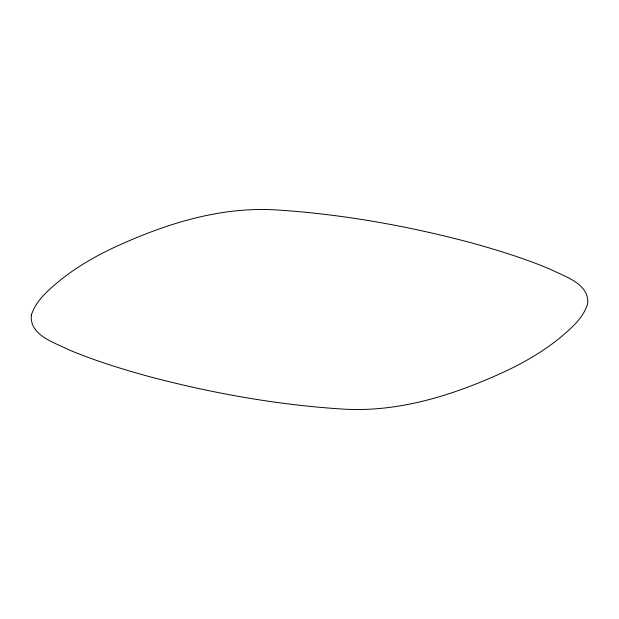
<?xml version="1.0" encoding="UTF-8"?>
<svg xmlns="http://www.w3.org/2000/svg" width="619" height="619" viewBox="0 0 619 619"><rect width="100%" height="100%" fill="white"/><g stroke="black" fill="none" stroke-linecap="round" stroke-linejoin="round"><path stroke-width="0.93" d="M31.36 315.048C29.255 335.436 54.619 342.524 69.034 349.89C94.583 360.606 121.107 368.8 147.771 376.22C210.855 392.957 275.486 404.633 340.651 408.935C398.311 413.059 454.671 394.86 506.334 370.858C524.657 362.161 542.29 351.863 558.214 339.258C569.89 329.486 582.874 318.986 587.64 303.952C589.745 283.564 564.381 276.476 549.966 269.11C524.417 258.394 497.893 250.2 471.229 242.78C408.145 226.043 343.514 214.367 278.349 210.065C220.689 205.941 164.329 224.14 112.666 248.142C94.343 256.839 76.71 267.137 60.786 279.742C49.11 289.514 36.126 300.014 31.36 315.048"/></g></svg>
